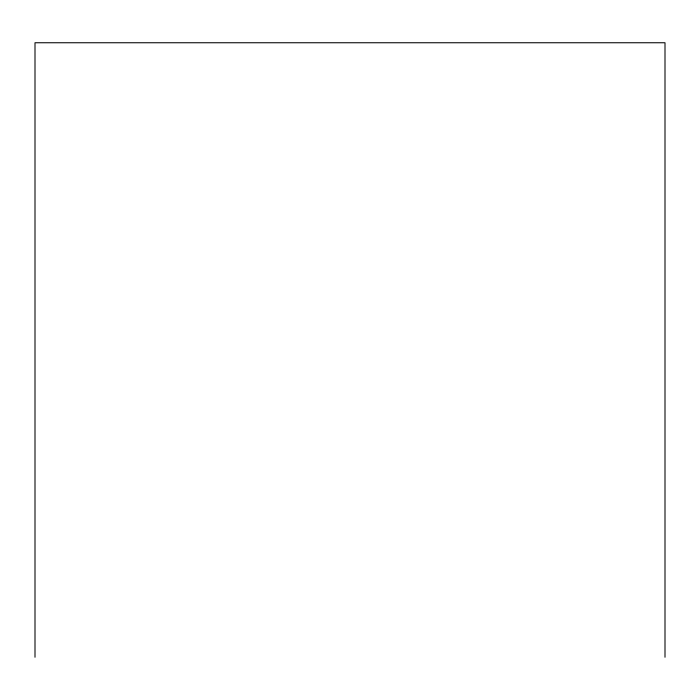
<?xml version="1.0" encoding="UTF-8"?>
<svg xmlns="http://www.w3.org/2000/svg" width="700" height="700" viewBox="0 0 700 700"><rect width="100%" height="100%" fill="white"/><g stroke="black" fill="none" stroke-linecap="round" stroke-linejoin="round"><path stroke-width="1.05" d="M665 657.247L665 42.752L35 42.752L35 657.247"/></g></svg>
